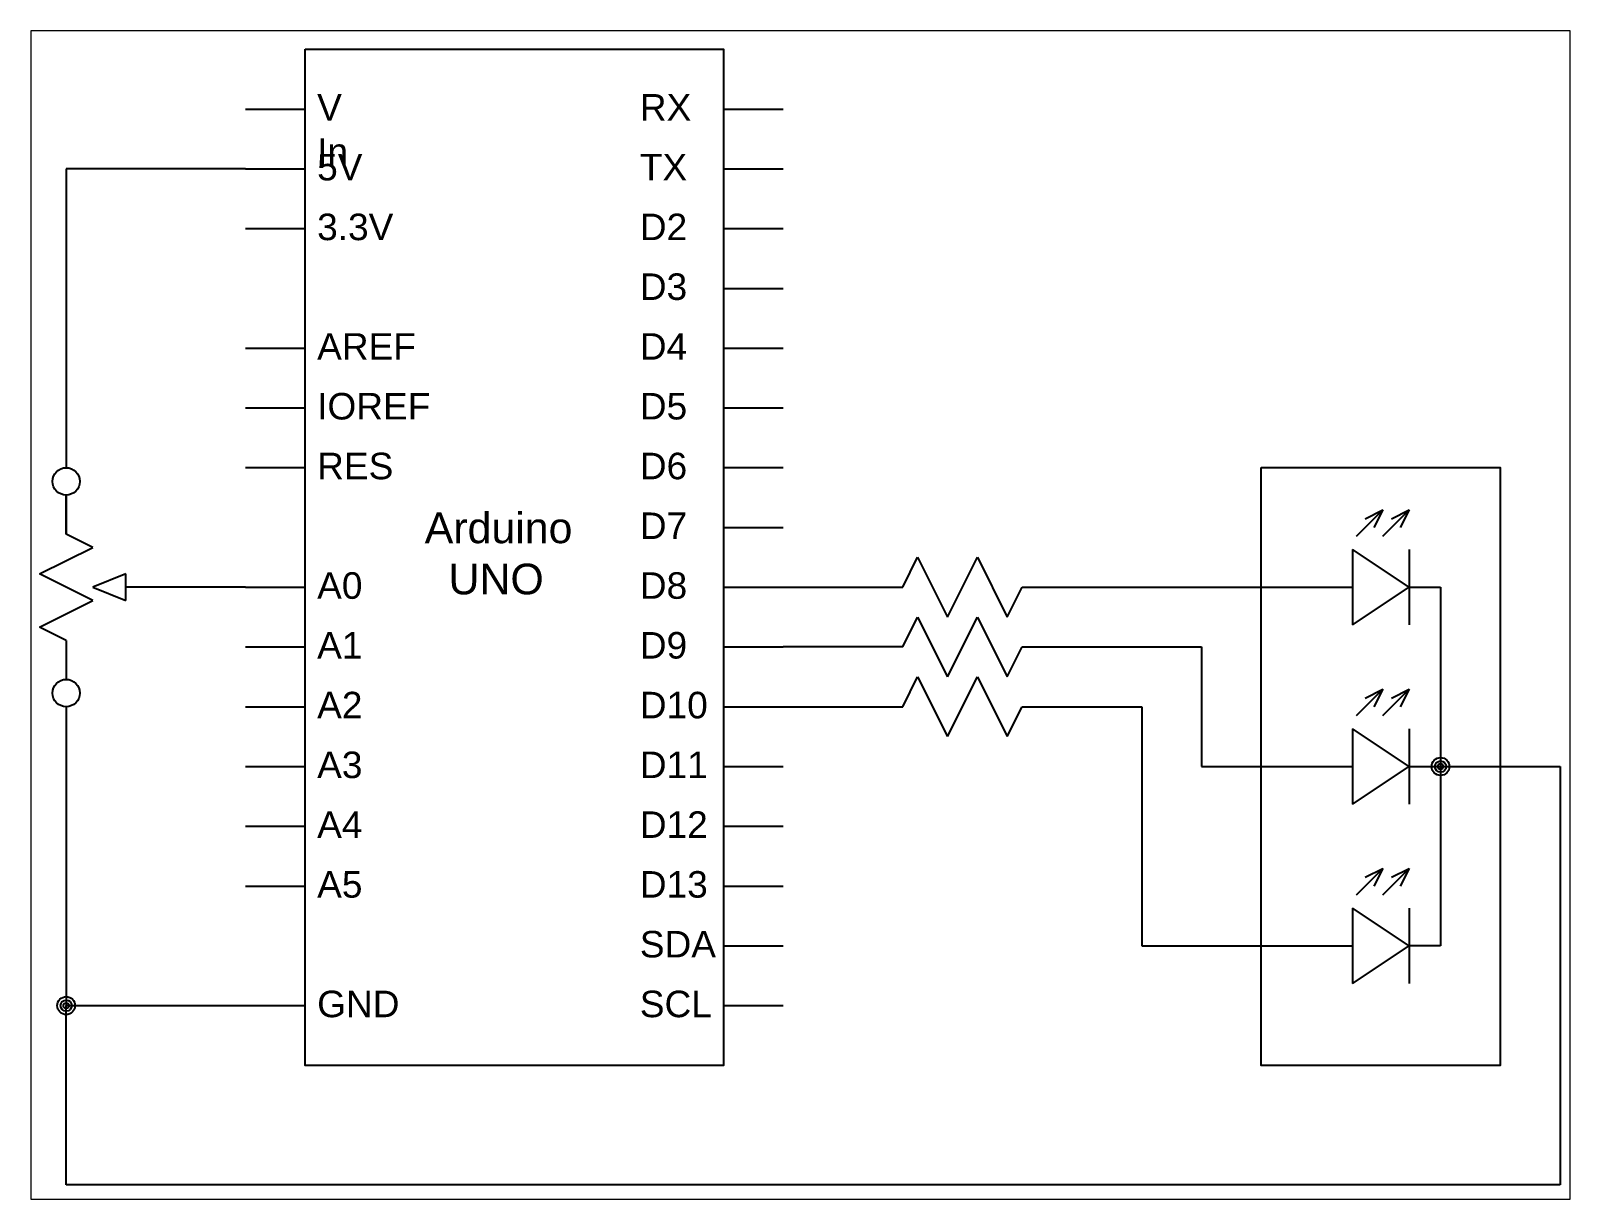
# Paper-space layout 'Layout1' of a CAD drawing. Header units: millimetres. Extents: x 0 to 257, y 0 to 195.
# The model-space entities are those that its viewports show. They can reach past a viewport. Long polylines and large blocks are cut down to what shows.
import ezdxf
from ezdxf.enums import TextEntityAlignment as Align

# ---------------------------------------------------------------- set-up
doc = ezdxf.new("R2010")
doc.units = ezdxf.units.MM
doc.layers.add('SYMS', color=7, linetype='Continuous')
doc.layers.add('WIRES', color=7, linetype='Continuous')
doc.styles.get("Standard").update_dxf_attribs({"font": 'arial.ttf'})
doc.styles.add('WD', font='romans.shx')

# ---------------------------------------------------------------- blocks, each defined once
blk = doc.blocks.new('HRE1')
for p, q in [((-0.125, 0), (-0.0938, 0.0625)), ((-0.0938, 0.0625), (-0.0312, -0.0625)), ((-0.0312, -0.0625), (0.0312, 0.0625)), ((0.0312, 0.0625), (0.0938, -0.0625)), ((0.0938, -0.0625), (0.125, 0))]:
    blk.add_line(p, q)
at = {"style": 'WD'}
for tag, width, p in [('INST', 0.7, (0, 0.8883)), ('LOC', 0.7, (0, 0.7187)), ('DESC1', 0.7, (0, 0.5625)), ('DESC2', 0.7, (0, 0.4062)), ('RATING1', 0.9, (0.0055, 0.0938))]:
    blk.add_attdef(tag, text='', height=0.125, dxfattribs=dict(at, width=width)).set_placement(p, align=Align.CENTER)
blk.add_attdef('TAG1', text='', height=0.125, dxfattribs=at).set_placement((0, 0.25), align=Align.CENTER)
for tag, p, height, flags in [('FAMILY', (0.2047, 0.1523), 0.01, 9), ('X4TERM01', (-0.125, 0), 0.0125, 1), ('X1TERM02', (0.125, 0), 0.0125, 1)]:
    blk.add_attdef(tag, p, '', height=height, dxfattribs=dict(at, flags=flags))
at = {"linetype": 'Continuous', "style": 'WD', "flags": 9}
for tag, p in [('MFG', (0.2278, 0.0887)), ('CAT', (0.2297, 0.1082)), ('ASSYCODE', (0.2188, 0.0625))]:
    blk.add_attdef(tag, text='', height=0.01, dxfattribs=at).set_placement(p, align=Align.CENTER)
at = {"linetype": 'Continuous', "style": 'WD', "flags": 8}
blk.add_attdef('TERM01', text='', height=0.125, dxfattribs=at).set_placement((-0.2188, -0.0314), align=Align.TOP_RIGHT)
blk.add_attdef('TERM02', text='', height=0.125, dxfattribs=at).set_placement((0.2188, -0.0314), align=Align.TOP_LEFT)
at = {"style": 'WD', "width": 0.9}
blk.add_attdef('RATING2', text='', height=0.125, dxfattribs=at).set_placement((0.0055, -0.1876), align=Align.TOP_CENTER)
blk = doc.blocks.new('HDI1')
for p, q in [((0.0469, 0), (-0.0469, 0.0625)), ((-0.0469, 0.0625), (-0.0469, -0.0625)), ((0.0469, 0.0625), (0.0469, -0.0625)), ((-0.0469, -0.0625), (0.0469, 0))]:
    blk.add_line(p, q)
at = {"style": 'WD'}
for tag, width, p in [('INST', 0.7, (0, 0.8883)), ('LOC', 0.7, (0, 0.7187)), ('DESC1', 0.7, (0, 0.5625)), ('DESC2', 0.7, (0, 0.4062)), ('RATING1', 0.9, (0.0055, 0.0938))]:
    blk.add_attdef(tag, text='', height=0.125, dxfattribs=dict(at, width=width)).set_placement(p, align=Align.CENTER)
blk.add_attdef('TAG1', text='', height=0.125, dxfattribs=at).set_placement((0, 0.25), align=Align.CENTER)
for tag, p, height, flags in [('FAMILY', (0.2047, 0.1523), 0.01, 9), ('WDBLKNAM', (0.2047, 0.1329), 0.01, 9), ('X4TERM01', (-0.0469, 0), 0.0125, 1), ('X1TERM02', (0.0469, 0), 0.0125, 1)]:
    blk.add_attdef(tag, p, '', height=height, dxfattribs=dict(at, flags=flags))
at = {"linetype": 'Continuous', "style": 'WD', "flags": 9}
for tag, p in [('CAT', (0.2297, 0.1082)), ('MFG', (0.2278, 0.0887)), ('ASSYCODE', (0.2188, 0.0625))]:
    blk.add_attdef(tag, text='', height=0.01, dxfattribs=at).set_placement(p, align=Align.CENTER)
at = {"linetype": 'Continuous', "style": 'WD', "flags": 8}
blk.add_attdef('TERM01', text='', height=0.125, dxfattribs=at).set_placement((-0.125, -0.0312), align=Align.TOP_RIGHT)
blk.add_attdef('TERM02', text='', height=0.125, dxfattribs=at).set_placement((0.1094, -0.0314), align=Align.TOP_LEFT)
at = {"style": 'WD', "width": 0.9}
blk.add_attdef('RATING2', text='', height=0.125, dxfattribs=at).set_placement((0.0055, -0.1876), align=Align.TOP_CENTER)
blk = doc.blocks.new('HA1X1')
for p, q in [((-0.09375, 0.03125), (0, 0)), ((0, 0), (-0.09375, -0.03125))]:
    blk.add_line(p, q)
at = {"style": 'WD', "width": 0.9}
blk.add_attdef('DESC1', (0.1, 0.0406), '', height=0.125, dxfattribs=at)
at = {"style": 'WD', "flags": 1}
blk.add_attdef('X4TERM01', (0, 0), '', height=0.01, dxfattribs=at)
at = {"style": 'WD', "width": 0.9}
blk.add_attdef('DESC2', text='', height=0.125, dxfattribs=at).set_placement((0.1, -0.025), align=Align.TOP_LEFT)
blk = doc.blocks.new('WDDOT')
for radius in [0.03, 0.0187, 0.00929]:
    blk.add_circle((0, 0), radius)
blk = doc.blocks.new('HVR1TZ')
for p, q in [((-0.125, 0), (-0.0938, 0.0625)), ((-0.0938, 0.0625), (-0.0312, -0.0625)), ((-0.0312, -0.0625), (0.0312, 0.0625)), ((0.0312, 0.0625), (0.0938, -0.0625)), ((-0.125, 0), (-0.2168, 0)), ((0.0938, -0.0625), (0.125, 0)), ((0.125, 0), (0.2168, 0)), ((0, -0.0625), (-0.0312, -0.1406)), ((0.0312, -0.1406), (0, -0.0625)), ((-0.0312, -0.1406), (0.0312, -0.1406))]:
    blk.add_line(p, q)
for centre in [(-0.249, 0), (0.249, 0)]:
    blk.add_circle(centre, 0.0322)
at = {"style": 'WD'}
for tag, width, p in [('INST', 0.7, (0, 0.904)), ('LOC', 0.7, (0, 0.7344)), ('DESC1', 0.7, (0, 0.5781)), ('DESC2', 0.7, (0, 0.4219)), ('RATING1', 0.9, (0.0055, 0.1094))]:
    blk.add_attdef(tag, text='', height=0.125, dxfattribs=dict(at, width=width)).set_placement(p, align=Align.CENTER)
blk.add_attdef('TAG1', text='', height=0.125, dxfattribs=at).set_placement((0, 0.2656), align=Align.CENTER)
for tag, p, height, flags in [('FAMILY', (0.2047, 0.3242), 0.01, 9), ('X2TERM01', (-0.25, 0.0312), 0.0125, 1), ('X2TERM02', (0.25, 0.0312), 0.0125, 1), ('X4TERM01', (-0.2812, 0), 0.0125, 1), ('X1TERM02', (0.2812, 0), 0.0125, 1), ('X8TERM01', (-0.25, -0.0312), 0.0125, 1), ('X8TERM02', (0.25, -0.0312), 0.0125, 1), ('X8TERM03', (0, -0.1406), 0.0125, 1)]:
    blk.add_attdef(tag, p, '', height=height, dxfattribs=dict(at, flags=flags))
at = {"linetype": 'Continuous', "style": 'WD', "flags": 9}
for tag, p in [('CAT', (0.2297, 0.28)), ('MFG', (0.2278, 0.2606)), ('ASSYCODE', (0.2188, 0.2344))]:
    blk.add_attdef(tag, text='', height=0.01, dxfattribs=at).set_placement(p, align=Align.CENTER)
at = {"linetype": 'Continuous', "style": 'WD', "flags": 8}
blk.add_attdef('TERM01', text='', height=0.125, dxfattribs=at).set_placement((-0.3438, -0.0158), align=Align.TOP_RIGHT)
for tag, p in [('TERM02', (0.3438, -0.0158)), ('TERM03', (0.0343, -0.1797))]:
    blk.add_attdef(tag, text='', height=0.125, dxfattribs=at).set_placement(p, align=Align.TOP_LEFT)
at = {"style": 'WD', "width": 0.9}
blk.add_attdef('RATING2', text='', height=0.125, dxfattribs=at).set_placement((0.1149, -0.3438), align=Align.TOP_LEFT)

msp = doc.modelspace()

# ---------------------------------------------------------------- linework, layer by layer
for points in [[(3890, 240), (3960, 240), (3960, 70), (3890, 70)], [(4050, 170), (4090, 170), (4090, 70), (4050, 70)]]:
    msp.add_lwpolyline(points, close=True)
at = {"layer": 'WIRES'}
for p, q in [((3880, 230), (3890, 230)), ((3960, 230), (3970, 230)), ((3880, 220), (3850, 220)), ((3850, 220), (3850, 170)), ((3880, 220), (3890, 220)), ((3960, 220), (3970, 220)), ((3880, 210), (3890, 210)), ((3960, 210), (3970, 210)), ((3960, 200), (3970, 200)), ((3880, 190), (3890, 190)), ((3960, 190), (3970, 190)), ((3880, 180), (3890, 180)), ((3960, 180), (3970, 180)), ((3880, 170), (3890, 170)), ((3960, 170), (3970, 170)), ((3850, 165.42), (3850, 158.89)), ((4070.34, 162.95), (4065.88, 158.49)), ((4074.75, 162.95), (4070.29, 158.49)), ((3960, 160), (3970, 160)), ((3870, 150), (3860, 150)), ((3880, 150), (3870, 150)), ((3880, 150), (3890, 150)), ((3960, 150), (3970, 150)), ((3970, 150), (3980, 150)), ((3980, 150), (3990, 150)), ((4010, 150), (4065.27, 150)), ((4074.73, 150), (4080, 150)), ((4080, 150), (4080, 90)), ((3850, 141.11), (3850, 134.58)), ((3880, 140), (3890, 140)), ((3960, 140), (3970, 140)), ((3990, 140), (3970, 140)), ((4010, 140), (4040, 140)), ((4040, 140), (4040, 120)), ((4070.34, 132.95), (4065.88, 128.49)), ((4074.75, 132.95), (4070.29, 128.49)), ((3850, 130), (3850, 80)), ((3880, 130), (3890, 130)), ((3960, 130), (3970, 130)), ((3970, 130), (3990, 130)), ((4010, 130), (4030, 130)), ((4030, 130), (4030, 90)), ((3880, 120), (3890, 120)), ((3960, 120), (3970, 120)), ((4040, 120), (4065.27, 120)), ((4074.73, 120), (4080, 120)), ((4080, 120), (4100, 120)), ((4100, 120), (4100, 50)), ((3880, 110), (3890, 110)), ((3960, 110), (3970, 110)), ((4070.34, 102.95), (4065.88, 98.49)), ((4074.75, 102.95), (4070.29, 98.49)), ((3880, 100), (3890, 100)), ((3960, 100), (3970, 100)), ((3960, 90), (3970, 90)), ((4030, 90), (4065.27, 90)), ((4080, 90), (4074.73, 90)), ((3850, 80), (3880, 80)), ((3850, 50), (3850, 80)), ((3880, 80), (3890, 80)), ((3960, 80), (3970, 80)), ((4100, 50), (3850, 50))]:
    msp.add_line(p, q, dxfattribs=at)

# ---------------------------------------------------------------- block references
at = {"layer": 'SYMS'}
for name, p, xscale, yscale, zscale, rotation in [('HVR1TZ', (3850, 150), 71.11111111111111, 71.11111111111111, 71.11111111111111, 90), ('HA1X1', (4070.34, 162.95), 33.63388869738418, 33.63388869738418, 33.63388869738418, 44.9999999999999), ('HA1X1', (4074.75, 162.95), 33.63388869738418, 33.63388869738418, 33.63388869738418, 44.9999999999999), ('HA1X1', (4070.34, 132.95), 33.63388869738418, 33.63388869738418, 33.63388869738418, 44.9999999999999), ('HA1X1', (4074.75, 132.95), 33.63388869738418, 33.63388869738418, 33.63388869738418, 44.9999999999999), ('HA1X1', (4070.34, 102.95), 33.63388869738418, 33.63388869738418, 33.63388869738418, 44.9999999999999), ('HA1X1', (4074.75, 102.95), 33.63388869738418, 33.63388869738418, 33.63388869738418, 44.9999999999999)]:
    msp.add_blockref(name, p, dxfattribs=dict(at, xscale=xscale, yscale=yscale, zscale=zscale, rotation=rotation))
for name, p, xscale, yscale, zscale in [('HRE1', (4000, 150), 80.00000000000007, 80.00000000000007, 80.00000000000007), ('HDI1', (4070, 150), 100.9016660921525, 100.9016660921525, 100.9016660921525), ('HRE1', (4000, 140), 80.00000000000007, 80.00000000000007, 80.00000000000007), ('HRE1', (4000, 130), 80.00000000000007, 80.00000000000007, 80.00000000000007), ('HDI1', (4070, 120), 100.9016660921525, 100.9016660921525, 100.9016660921525), ('WDDOT', (4080, 120), 49.99999999966651, 49.99999999966651, 49.99999999966651), ('HDI1', (4070, 90), 100.9016660921525, 100.9016660921525, 100.9016660921525), ('WDDOT', (3850, 80), 49.99999999966651, 49.99999999966651, 49.99999999966651)]:
    msp.add_blockref(name, p, dxfattribs=dict(at, xscale=xscale, yscale=yscale, zscale=zscale))

# ---------------------------------------------------------------- texts
at = {"attachment_point": 1}
for s, width, gutter_width, heights, insert, char_height in [('V In', 10.1612, 22.2, [4.24], (3892, 232.5), 4.439), ('RX', 10.1612, 22.2, [4.24], (3946, 232.5), 4.439), ('5V', 10.1612, 22.2, [4.24], (3892, 222.5), 4.439), ('TX', 10.1612, 22.2, [4.24], (3946, 222.5), 4.439), ('3.3V', 10.1612, 22.2, [4.24], (3892, 212.5), 4.439), ('D2', 10.1612, 22.2, [4.24], (3946, 212.5), 4.439), ('D3', 10.1612, 22.2, [4.24], (3946, 202.5), 4.439), ('AREF', 10.1612, 22.2, [4.24], (3892, 192.5), 4.439), ('D4', 10.1612, 22.2, [4.24], (3946, 192.5), 4.439), ('IOREF', 10.1612, 22.2, [4.24], (3892, 182.5), 4.439), ('D5', 10.1612, 22.2, [4.24], (3946, 182.5), 4.439), ('RES', 10.1612, 22.2, [4.24], (3892, 172.5), 4.439), ('D6', 10.1612, 22.2, [4.24], (3946, 172.5), 4.439), ('Arduino\\P  UNO', 71.7694, 25.68, [0], (3910, 162.5), 5.135), ('D7', 10.1612, 22.2, [4.24], (3946, 162.5), 4.439), ('A0', 10.1612, 22.2, [4.24], (3892, 152.5), 4.439), ('D8', 10.1612, 22.2, [4.24], (3946, 152.5), 4.439), ('A1', 10.1612, 22.2, [4.24], (3892, 142.5), 4.439), ('D9', 10.1612, 22.2, [4.24], (3946, 142.5), 4.439), ('A2', 10.1612, 22.2, [4.24], (3892, 132.5), 4.439), ('D10', 9.8474, 22.2, [4.24], (3946, 132.5), 4.439), ('A3', 10.1612, 22.2, [4.24], (3892, 122.5), 4.439), ('D11', 9.8474, 22.2, [4.24], (3946, 122.5), 4.439), ('A4', 10.1612, 22.2, [4.24], (3892, 112.5), 4.439), ('D12', 10.1612, 22.2, [4.24], (3946, 112.5), 4.439), ('A5', 10.1612, 22.2, [4.24], (3892, 102.5), 4.439), ('D13', 10.1612, 22.2, [4.24], (3946, 102.5), 4.439), ('SDA', 10.1612, 22.2, [4.24], (3946, 92.5), 4.439), ('GND', 10.1612, 22.2, [4.24], (3892, 82.5), 4.439), ('SCL', 10.1612, 22.2, [4.24], (3946, 82.5), 4.439)]:
    msp.add_mtext_dynamic_manual_height_columns(s, width=width, gutter_width=gutter_width, heights=heights, dxfattribs=dict(at, insert=insert, char_height=char_height))

psp = doc.layouts.get("Layout1")

# ---------------------------------------------------------------- viewports
at = {"layer": '0'}
psp.add_viewport(center=(128.5, 97.5), size=(257, 195), view_center_point=(3972.89, 145.35), view_height=195.4753, dxfattribs=at)

doc.saveas('drawing.dxf')
